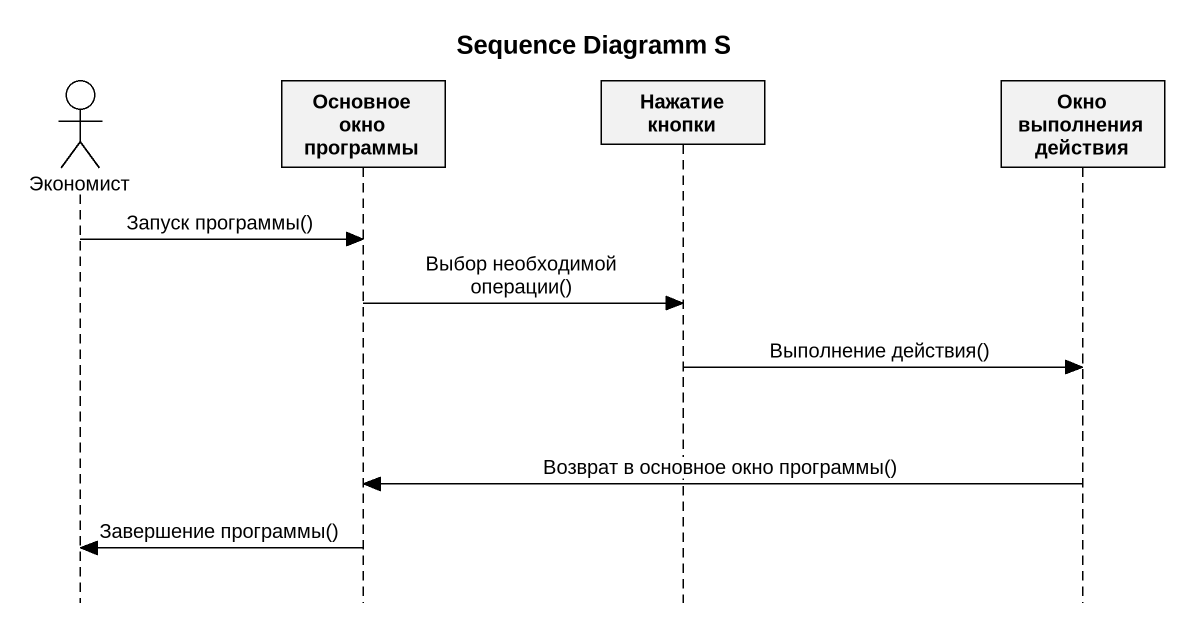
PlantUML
@startuml
title Sequence Diagramm S
hide footbox
actor Экономист
participant "Основное окно программы" as Основное_окно_программы
participant "Нажатие кнопки" as Нажатие_кнопки
participant "Окно выполнения действия" as Окно_выполнения_действия

Экономист -> Основное_окно_программы : Запуск программы()
Основное_окно_программы -> Нажатие_кнопки : Выбор необходимой операции()
Нажатие_кнопки -> Окно_выполнения_действия : Выполнение действия()
Окно_выполнения_действия -> Основное_окно_программы : Возврат в основное окно программы()
Основное_окно_программы -> Экономист : Завершение программы()
@enduml
